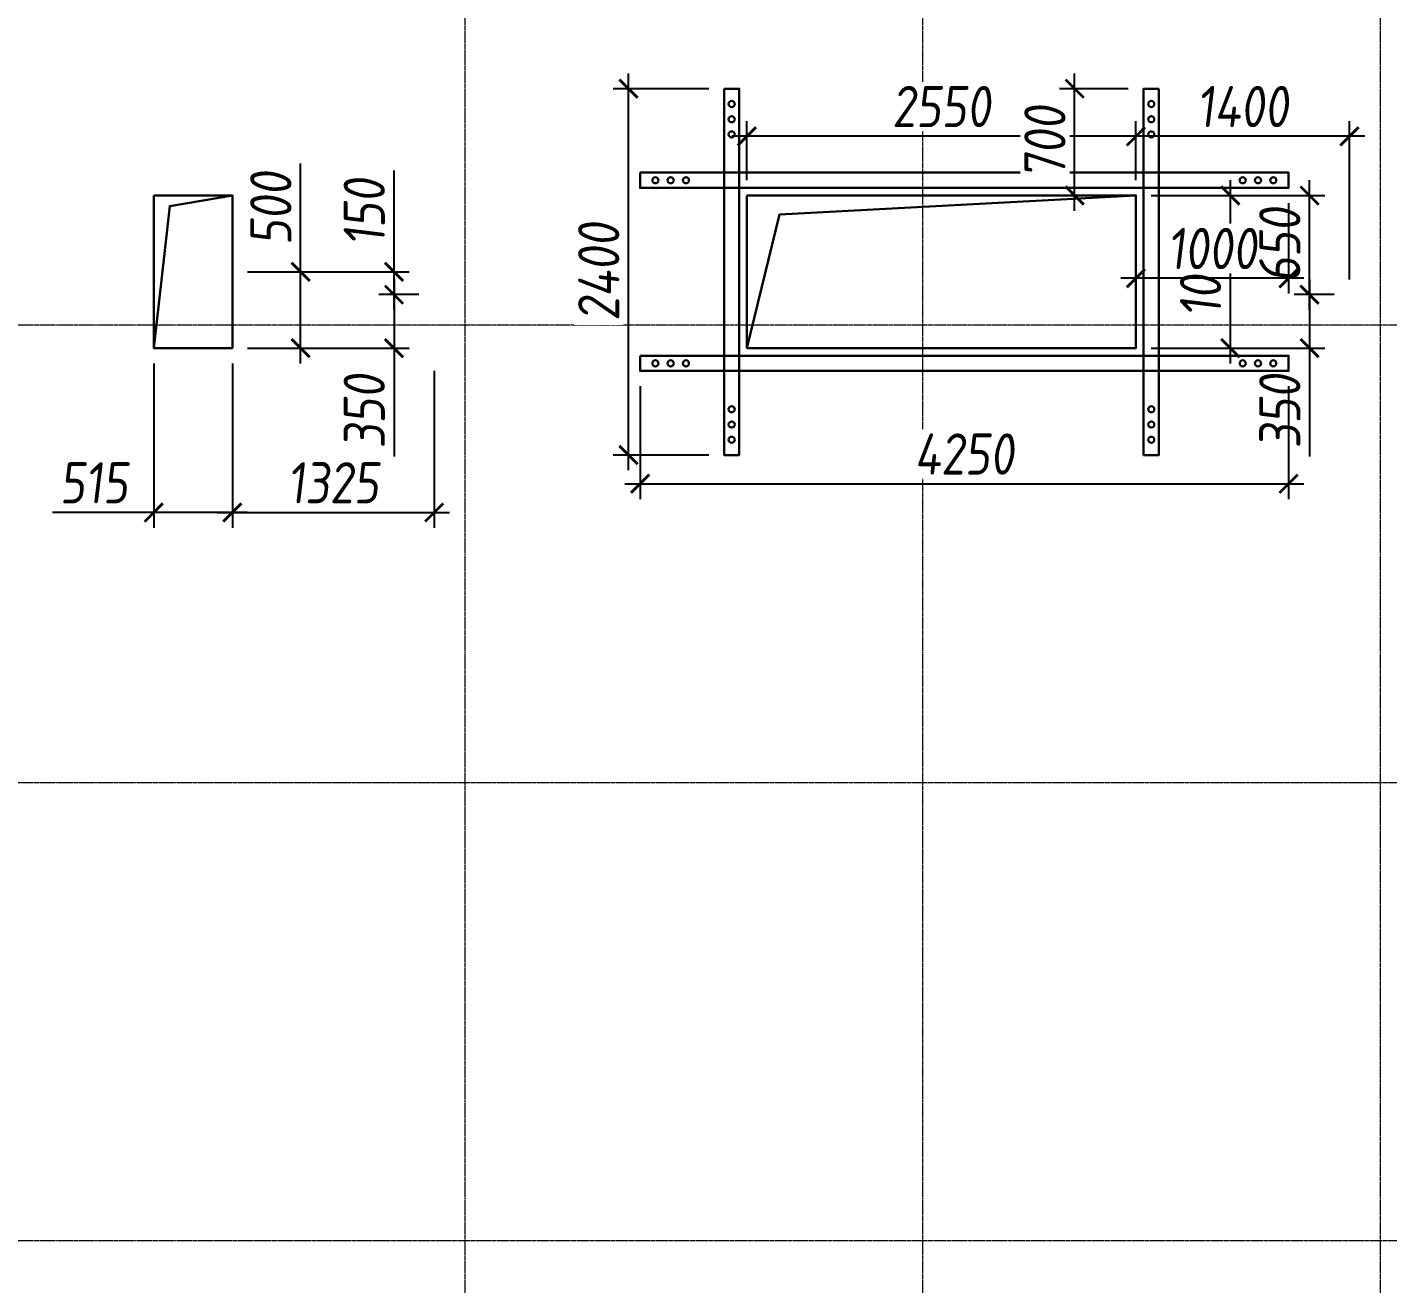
# Model space of a CAD drawing. Header units: millimetres. Extents: x -233751 to 529254, y -907864 to 285890.
# Drawn here: x -80163 to -71245, y -87681 to -79447 of the extents above; entities that cross this region are included whole.
import ezdxf

# ---------------------------------------------------------------- set-up
doc = ezdxf.new("R2010")
doc.units = ezdxf.units.MM
doc.linetypes.add('осевая', pattern=[2, 1.25, -0.25, 0.25, -0.25])
doc.layers.get('0').update_dxf_attribs({"lineweight": 30})
doc.layers.get('Defpoints').update_dxf_attribs({"lineweight": 0})
for name, color, linetype, lineweight in [('КР_Металл', 3, 'Continuous', 30), ('КР_Новые отверстия', 5, 'Continuous', 30), ('КР_Оси', 7, 'Continuous', 5), ('КР_Размеры отверстия', 7, 'Continuous', 5), ('КР_Размеры усиление', 1, 'Continuous', 5)]:
    doc.layers.add(name, color=color, linetype=linetype, lineweight=lineweight)
doc.styles.add('ISOCPEUR', font='isocpeur.ttf', dxfattribs={"width": 0.85, "oblique": 7})
doc.dimstyles.new('R_100', dxfattribs={"dimtxt": 270, "dimasz": 120, "dimexe": 100, "dimexo": 100, "dimgap": 60, "dimtad": 1, "dimdec": 0, "dimrnd": 5, "dimzin": 0, "dimdsep": 46, "dimtxsty": 'ISOCPEUR', "dimblk": 'ARCHTICK', "dimcen": 0, "dimdle": 100, "dimclrd": 256, "dimclre": 256, "dimclrt": 256, "dimadec": 0, "dimazin": 0, "dimtfac": 2, "dimtdec": 0, "dimtmove": 0, "dimatfit": 3, "dimfxl": 1, "dimtvp": 3, "dimtfill": 1, "dimtolj": 1, "dimtzin": 0, "dimarcsym": 0})

# ---------------------------------------------------------------- blocks, each defined once
blk = doc.blocks.new('*U2151')
at = {"color": 0, "linetype": 'ByBlock', "lineweight": -2, "ltscale": 10}
blk.add_line((0, 0), (-71486.9, 0), dxfattribs=at)
blk = doc.blocks.new('*U2152')
at = {"color": 0, "linetype": 'ByBlock', "lineweight": -2, "ltscale": 10}
blk.add_line((0, 0), (-71486.9, 0), dxfattribs=at)
blk = doc.blocks.new('*U2153')
at = {"color": 0, "linetype": 'ByBlock', "lineweight": -2, "ltscale": 10}
blk.add_line((0, 0), (-71486.9, 0), dxfattribs=at)
blk = doc.blocks.new('*U2159')
at = {"color": 0, "linetype": 'ByBlock', "lineweight": -2, "ltscale": 10}
blk.add_line((0, 0), (0, -53277.8), dxfattribs=at)
blk = doc.blocks.new('*U2160')
at = {"color": 0, "linetype": 'ByBlock', "lineweight": -2, "ltscale": 10}
blk.add_line((0, 0), (0, -53277.8), dxfattribs=at)
blk = doc.blocks.new('*U2161')
at = {"color": 0, "linetype": 'ByBlock', "lineweight": -2, "ltscale": 10}
blk.add_line((0, 0), (0, -53277.8), dxfattribs=at)
blk = doc.blocks.new('_ArchTick')
at = {"color": 0, "linetype": 'ByBlock', "const_width": 0.15}
blk.add_lwpolyline([(-0.5, -0.5), (0.5, 0.5)], dxfattribs=at)
blk = doc.blocks.new('*D1184')
at = {"layer": 'Defpoints', "color": 0, "transparency": 16777216}
for p in [(-79333.9, -81549.6), (-78818.6, -81549.6), (-79333.9, -82627)]:
    blk.add_point(p, dxfattribs=at)
at = {"layer": 'КР_Размеры отверстия', "lineweight": -2, "transparency": 16777216}
for p, q in [((-79333.9, -81649.6), (-79333.9, -82727)), ((-78818.6, -81649.6), (-78818.6, -82727)), ((-79333.9, -82627), (-79997.2, -82627)), ((-78718.6, -82627), (-79333.9, -82627))]:
    blk.add_line(p, q, dxfattribs=at)
at = {"layer": 'КР_Размеры отверстия', "lineweight": -2, "transparency": 16777216, "xscale": 120, "yscale": 120, "zscale": 120, "rotation": 180}
blk.add_blockref('_ArchTick', (-79333.9, -82627), dxfattribs=at)
at = {"layer": 'КР_Размеры отверстия', "lineweight": -2, "transparency": 16777216, "xscale": 120, "yscale": 120, "zscale": 120}
blk.add_blockref('_ArchTick', (-78818.6, -82627), dxfattribs=at)
at = {"layer": 'КР_Размеры отверстия', "transparency": 16777216, "insert": (-79725.5, -82432), "char_height": 270, "attachment_point": 5, "style": 'ISOCPEUR', "bg_fill": 3, "box_fill_scale": 1.1, "bg_fill_color": 256, "bg_fill_true_color": 13158600, "bg_fill_transparency": 0}
blk.add_mtext('\\A1;515', dxfattribs=at)
blk = doc.blocks.new('*D1185')
at = {"layer": 'Defpoints', "color": 0, "transparency": 16777216}
for p in [(-78818.6, -81549.6), (-77495.8, -81599.3), (-77495.8, -82627)]:
    blk.add_point(p, dxfattribs=at)
at = {"layer": 'КР_Размеры отверстия', "lineweight": -2, "transparency": 16777216}
for p, q in [((-78818.6, -81649.6), (-78818.6, -82727)), ((-77495.8, -81699.3), (-77495.8, -82727)), ((-78918.6, -82627), (-77395.8, -82627))]:
    blk.add_line(p, q, dxfattribs=at)
at = {"layer": 'КР_Размеры отверстия', "lineweight": -2, "transparency": 16777216, "xscale": 120, "yscale": 120, "zscale": 120, "rotation": 180}
blk.add_blockref('_ArchTick', (-78818.6, -82627), dxfattribs=at)
at = {"layer": 'КР_Размеры отверстия', "lineweight": -2, "transparency": 16777216, "xscale": 120, "yscale": 120, "zscale": 120}
blk.add_blockref('_ArchTick', (-77495.8, -82627), dxfattribs=at)
at = {"layer": 'КР_Размеры отверстия', "transparency": 16777216, "insert": (-78157.2, -82432), "char_height": 270, "attachment_point": 5, "style": 'ISOCPEUR', "bg_fill": 3, "box_fill_scale": 1.1, "bg_fill_color": 256, "bg_fill_true_color": 13158600, "bg_fill_transparency": 0}
blk.add_mtext('\\A1;1325', dxfattribs=at)
blk = doc.blocks.new('*D1186')
at = {"layer": 'Defpoints', "color": 0, "transparency": 16777216}
for p in [(-78818.6, -81049.7), (-78371.6, -81049.7), (-78818.6, -81549.6)]:
    blk.add_point(p, dxfattribs=at)
at = {"layer": 'КР_Размеры отверстия', "lineweight": -2, "transparency": 16777216}
for p, q in [((-78371.6, -81049.7), (-78371.6, -80340.5)), ((-78718.6, -81049.7), (-78271.6, -81049.7)), ((-78371.6, -81649.6), (-78371.6, -81049.7)), ((-78718.6, -81549.6), (-78271.6, -81549.6))]:
    blk.add_line(p, q, dxfattribs=at)
at = {"layer": 'КР_Размеры отверстия', "lineweight": -2, "transparency": 16777216, "xscale": 120, "yscale": 120, "zscale": 120}
for p, rotation in [((-78371.6, -81049.7), 90), ((-78371.6, -81549.6), 270)]:
    blk.add_blockref('_ArchTick', p, dxfattribs=dict(at, rotation=rotation))
at = {"layer": 'КР_Размеры отверстия', "transparency": 16777216, "insert": (-78566.6, -80635.1), "char_height": 270, "attachment_point": 5, "rotation": 90, "style": 'ISOCPEUR', "bg_fill": 3, "box_fill_scale": 1.1, "bg_fill_color": 256, "bg_fill_true_color": 13158600, "bg_fill_transparency": 0}
blk.add_mtext('\\A1;500', dxfattribs=at)
blk = doc.blocks.new('*D1187')
at = {"layer": 'Defpoints', "color": 0, "transparency": 16777216}
for p in [(-78818.6, -81049.7), (-77759.1, -81049.7), (-77495.8, -81199.3)]:
    blk.add_point(p, dxfattribs=at)
at = {"layer": 'КР_Размеры отверстия', "lineweight": -2, "transparency": 16777216}
for p, q in [((-77759.1, -81049.7), (-77759.1, -80386.4)), ((-78718.6, -81049.7), (-77659.1, -81049.7)), ((-77759.1, -81299.3), (-77759.1, -81049.7)), ((-77595.8, -81199.3), (-77859.1, -81199.3))]:
    blk.add_line(p, q, dxfattribs=at)
at = {"layer": 'КР_Размеры отверстия', "lineweight": -2, "transparency": 16777216, "xscale": 120, "yscale": 120, "zscale": 120}
for p, rotation in [((-77759.1, -81049.7), 90), ((-77759.1, -81199.3), 270)]:
    blk.add_blockref('_ArchTick', p, dxfattribs=dict(at, rotation=rotation))
at = {"layer": 'КР_Размеры отверстия', "transparency": 16777216, "insert": (-77954.1, -80658), "char_height": 270, "attachment_point": 5, "rotation": 90, "style": 'ISOCPEUR', "bg_fill": 3, "box_fill_scale": 1.1, "bg_fill_color": 256, "bg_fill_true_color": 13158600, "bg_fill_transparency": 0}
blk.add_mtext('\\A1;150', dxfattribs=at)
blk = doc.blocks.new('*D1147')
at = {"layer": 'Defpoints', "color": 0, "transparency": 16777216}
for p in [(-77495.8, -81199.3), (-78818.6, -81549.6), (-77759.1, -81549.6)]:
    blk.add_point(p, dxfattribs=at)
at = {"layer": 'КР_Размеры отверстия', "lineweight": -2, "transparency": 16777216}
for p, q in [((-77759.1, -81099.3), (-77759.1, -81549.6)), ((-77595.8, -81199.3), (-77859.1, -81199.3)), ((-78718.6, -81549.6), (-77659.1, -81549.6)), ((-77759.1, -81549.6), (-77759.1, -82258.8))]:
    blk.add_line(p, q, dxfattribs=at)
at = {"layer": 'КР_Размеры отверстия', "lineweight": -2, "transparency": 16777216, "xscale": 120, "yscale": 120, "zscale": 120}
for p, rotation in [((-77759.1, -81199.3), 90), ((-77759.1, -81549.6), 270)]:
    blk.add_blockref('_ArchTick', p, dxfattribs=dict(at, rotation=rotation))
at = {"layer": 'КР_Размеры отверстия', "transparency": 16777216, "insert": (-77954.1, -81964.2), "char_height": 270, "attachment_point": 5, "rotation": 90, "style": 'ISOCPEUR', "bg_fill": 3, "box_fill_scale": 1.1, "bg_fill_color": 256, "bg_fill_true_color": 13158600, "bg_fill_transparency": 0}
blk.add_mtext('\\A1;350', dxfattribs=at)
blk = doc.blocks.new('*D1162')
at = {"layer": 'Defpoints', "color": 0, "transparency": 16777216}
for p in [(-72895.8, -80549.7), (-72895.8, -81549.6), (-72277.5, -81549.6)]:
    blk.add_point(p, dxfattribs=at)
at = {"layer": 'КР_Размеры отверстия', "lineweight": -2, "transparency": 16777216}
for p, q in [((-72277.5, -80449.7), (-72277.5, -81649.6)), ((-72795.8, -80549.7), (-72177.5, -80549.7)), ((-72795.8, -81549.6), (-72177.5, -81549.6))]:
    blk.add_line(p, q, dxfattribs=at)
at = {"layer": 'КР_Размеры отверстия', "lineweight": -2, "transparency": 16777216, "xscale": 120, "yscale": 120, "zscale": 120}
for p, rotation in [((-72277.5, -80549.7), 90), ((-72277.5, -81549.6), 270)]:
    blk.add_blockref('_ArchTick', p, dxfattribs=dict(at, rotation=rotation))
at = {"layer": 'КР_Размеры отверстия', "transparency": 16777216, "insert": (-72472.5, -81049.7), "char_height": 270, "attachment_point": 5, "rotation": 90, "style": 'ISOCPEUR', "bg_fill": 3, "box_fill_scale": 1.1, "bg_fill_color": 256, "bg_fill_true_color": 13158600, "bg_fill_transparency": 0}
blk.add_mtext('\\A1;1000', dxfattribs=at)
blk = doc.blocks.new('*D1163')
at = {"layer": 'Defpoints', "color": 0, "transparency": 16777216}
for p in [(-72895.8, -80549.7), (-71757.9, -80549.7), (-71495.8, -81199.3)]:
    blk.add_point(p, dxfattribs=at)
at = {"layer": 'КР_Размеры отверстия', "lineweight": -2, "transparency": 16777216}
for p, q in [((-71757.9, -81299.3), (-71757.9, -80449.7)), ((-72795.8, -80549.7), (-71657.9, -80549.7)), ((-71595.8, -81199.3), (-71857.9, -81199.3))]:
    blk.add_line(p, q, dxfattribs=at)
at = {"layer": 'КР_Размеры отверстия', "lineweight": -2, "transparency": 16777216, "xscale": 120, "yscale": 120, "zscale": 120}
for p, rotation in [((-71757.9, -80549.7), 90), ((-71757.9, -81199.3), 270)]:
    blk.add_blockref('_ArchTick', p, dxfattribs=dict(at, rotation=rotation))
at = {"layer": 'КР_Размеры отверстия', "transparency": 16777216, "insert": (-71952.9, -80874.5), "char_height": 270, "attachment_point": 5, "rotation": 90, "style": 'ISOCPEUR', "bg_fill": 3, "box_fill_scale": 1.1, "bg_fill_color": 256, "bg_fill_true_color": 13158600, "bg_fill_transparency": 0}
blk.add_mtext('\\A1;650', dxfattribs=at)
blk = doc.blocks.new('*D1144')
at = {"layer": 'Defpoints', "color": 0, "transparency": 16777216}
for p in [(-71495.8, -81199.3), (-72895.8, -81549.6), (-71757.9, -81549.6)]:
    blk.add_point(p, dxfattribs=at)
at = {"layer": 'КР_Размеры отверстия', "lineweight": -2, "transparency": 16777216}
for p, q in [((-71757.9, -81099.3), (-71757.9, -81549.6)), ((-71595.8, -81199.3), (-71857.9, -81199.3)), ((-72795.8, -81549.6), (-71657.9, -81549.6)), ((-71757.9, -81549.6), (-71757.9, -82258.8))]:
    blk.add_line(p, q, dxfattribs=at)
at = {"layer": 'КР_Размеры отверстия', "lineweight": -2, "transparency": 16777216, "xscale": 120, "yscale": 120, "zscale": 120}
for p, rotation in [((-71757.9, -81199.3), 90), ((-71757.9, -81549.6), 270)]:
    blk.add_blockref('_ArchTick', p, dxfattribs=dict(at, rotation=rotation))
at = {"layer": 'КР_Размеры отверстия', "transparency": 16777216, "insert": (-71952.9, -81964.2), "char_height": 270, "attachment_point": 5, "rotation": 90, "style": 'ISOCPEUR', "bg_fill": 3, "box_fill_scale": 1.1, "bg_fill_color": 256, "bg_fill_true_color": 13158600, "bg_fill_transparency": 0}
blk.add_mtext('\\A1;350', dxfattribs=at)
blk = doc.blocks.new('*D1177')
at = {"layer": 'Defpoints', "color": 0, "transparency": 16777216}
for p in [(-72895.8, -80161.8), (-72895.8, -80549.7), (-71495.8, -81199.3)]:
    blk.add_point(p, dxfattribs=at)
at = {"layer": 'КР_Размеры отверстия', "lineweight": -2, "transparency": 16777216}
for p, q in [((-72895.8, -80449.7), (-72895.8, -80061.8)), ((-71495.8, -81099.3), (-71495.8, -80061.8)), ((-71395.8, -80161.8), (-72995.8, -80161.8))]:
    blk.add_line(p, q, dxfattribs=at)
at = {"layer": 'КР_Размеры отверстия', "lineweight": -2, "transparency": 16777216, "xscale": 120, "yscale": 120, "zscale": 120, "rotation": 180}
blk.add_blockref('_ArchTick', (-72895.8, -80161.8), dxfattribs=at)
at = {"layer": 'КР_Размеры отверстия', "lineweight": -2, "transparency": 16777216, "xscale": 120, "yscale": 120, "zscale": 120}
blk.add_blockref('_ArchTick', (-71495.8, -80161.8), dxfattribs=at)
at = {"layer": 'КР_Размеры отверстия', "transparency": 16777216, "insert": (-72195.8, -79966.8), "char_height": 270, "attachment_point": 5, "style": 'ISOCPEUR', "bg_fill": 3, "box_fill_scale": 1.1, "bg_fill_color": 256, "bg_fill_true_color": 13158600, "bg_fill_transparency": 0}
blk.add_mtext('\\A1;1400', dxfattribs=at)
blk = doc.blocks.new('*D1178')
at = {"layer": 'Defpoints', "color": 0, "transparency": 16777216}
for p in [(-75445.8, -80161.8), (-75445.8, -80549.7), (-72895.8, -80549.7)]:
    blk.add_point(p, dxfattribs=at)
at = {"layer": 'КР_Размеры отверстия', "lineweight": -2, "transparency": 16777216}
for p, q in [((-75445.8, -80449.7), (-75445.8, -80061.8)), ((-72895.8, -80449.7), (-72895.8, -80061.8)), ((-72795.8, -80161.8), (-75545.8, -80161.8))]:
    blk.add_line(p, q, dxfattribs=at)
at = {"layer": 'КР_Размеры отверстия', "lineweight": -2, "transparency": 16777216, "xscale": 120, "yscale": 120, "zscale": 120, "rotation": 180}
blk.add_blockref('_ArchTick', (-75445.8, -80161.8), dxfattribs=at)
at = {"layer": 'КР_Размеры отверстия', "lineweight": -2, "transparency": 16777216, "xscale": 120, "yscale": 120, "zscale": 120}
blk.add_blockref('_ArchTick', (-72895.8, -80161.8), dxfattribs=at)
at = {"layer": 'КР_Размеры отверстия', "transparency": 16777216, "insert": (-74170.8, -79966.8), "char_height": 270, "attachment_point": 5, "style": 'ISOCPEUR', "bg_fill": 3, "box_fill_scale": 1.1, "bg_fill_color": 256, "bg_fill_true_color": 13158600, "bg_fill_transparency": 0}
blk.add_mtext('\\A1;2550', dxfattribs=at)
blk = doc.blocks.new('*D1347')
at = {"layer": 'Defpoints', "color": 0, "transparency": 16777216}
for p in [(-76145.8, -81699.6), (-71895.8, -81699.6), (-71895.8, -82438.6)]:
    blk.add_point(p, dxfattribs=at)
at = {"layer": 'КР_Размеры усиление', "lineweight": -2, "transparency": 16777216}
for p, q in [((-76145.8, -81799.6), (-76145.8, -82538.6)), ((-71895.8, -81799.6), (-71895.8, -82538.6)), ((-76245.8, -82438.6), (-71795.8, -82438.6))]:
    blk.add_line(p, q, dxfattribs=at)
at = {"layer": 'КР_Размеры усиление', "lineweight": -2, "transparency": 16777216, "xscale": 120, "yscale": 120, "zscale": 120, "rotation": 180}
blk.add_blockref('_ArchTick', (-76145.8, -82438.6), dxfattribs=at)
at = {"layer": 'КР_Размеры усиление', "lineweight": -2, "transparency": 16777216, "xscale": 120, "yscale": 120, "zscale": 120}
blk.add_blockref('_ArchTick', (-71895.8, -82438.6), dxfattribs=at)
at = {"layer": 'КР_Размеры усиление', "transparency": 16777216, "insert": (-74020.8, -82243.6), "char_height": 270, "attachment_point": 5, "style": 'ISOCPEUR', "bg_fill": 3, "box_fill_scale": 1.1, "bg_fill_color": 256, "bg_fill_true_color": 13158600, "bg_fill_transparency": 0}
blk.add_mtext('\\A1;4250', dxfattribs=at)
blk = doc.blocks.new('*D1340')
at = {"layer": 'Defpoints', "color": 0, "transparency": 16777216}
for p in [(-76222.3, -79849.7), (-75595.8, -79849.7), (-75595.8, -82250.3)]:
    blk.add_point(p, dxfattribs=at)
at = {"layer": 'КР_Размеры усиление', "color": 3, "lineweight": -2, "transparency": 16777216}
for p, q in [((-76222.3, -82350.3), (-76222.3, -79749.7)), ((-75695.8, -79849.7), (-76322.3, -79849.7)), ((-75695.8, -82250.3), (-76322.3, -82250.3))]:
    blk.add_line(p, q, dxfattribs=at)
at = {"layer": 'КР_Размеры усиление', "color": 3, "lineweight": -2, "transparency": 16777216, "xscale": 120, "yscale": 120, "zscale": 120}
for p, rotation in [((-76222.3, -79849.7), 90), ((-76222.3, -82250.3), 270)]:
    blk.add_blockref('_ArchTick', p, dxfattribs=dict(at, rotation=rotation))
at = {"layer": 'КР_Размеры усиление', "color": 3, "transparency": 16777216, "insert": (-76417.3, -81050), "char_height": 270, "attachment_point": 5, "rotation": 90, "style": 'ISOCPEUR', "bg_fill": 3, "box_fill_scale": 1.1, "bg_fill_color": 256, "bg_fill_true_color": 13158600, "bg_fill_transparency": 0}
blk.add_mtext('\\A1;2400', dxfattribs=at)
blk = doc.blocks.new('*D1353')
at = {"layer": 'Defpoints', "color": 0, "transparency": 16777216}
for p in [(-71895.8, -80499.6), (-72895.8, -80549.4), (-72895.8, -81092.2)]:
    blk.add_point(p, dxfattribs=at)
at = {"layer": 'КР_Размеры усиление', "lineweight": -2, "transparency": 16777216}
for p, q in [((-71895.8, -80599.6), (-71895.8, -81192.2)), ((-72895.8, -80649.4), (-72895.8, -81192.2)), ((-71795.8, -81092.2), (-72995.8, -81092.2))]:
    blk.add_line(p, q, dxfattribs=at)
at = {"layer": 'КР_Размеры усиление', "lineweight": -2, "transparency": 16777216, "xscale": 120, "yscale": 120, "zscale": 120, "rotation": 180}
blk.add_blockref('_ArchTick', (-72895.8, -81092.2), dxfattribs=at)
at = {"layer": 'КР_Размеры усиление', "lineweight": -2, "transparency": 16777216, "xscale": 120, "yscale": 120, "zscale": 120}
blk.add_blockref('_ArchTick', (-71895.8, -81092.2), dxfattribs=at)
at = {"layer": 'КР_Размеры усиление', "transparency": 16777216, "insert": (-72395.8, -80897.2), "char_height": 270, "attachment_point": 5, "style": 'ISOCPEUR', "bg_fill": 3, "box_fill_scale": 1.1, "bg_fill_color": 256, "bg_fill_true_color": 13158600, "bg_fill_transparency": 0}
blk.add_mtext('\\A1;1000', dxfattribs=at)
blk = doc.blocks.new('*D1354')
at = {"layer": 'Defpoints', "color": 0, "transparency": 16777216}
for p in [(-73297.6, -79849.7), (-72845.8, -79849.7), (-72895.8, -80549.4)]:
    blk.add_point(p, dxfattribs=at)
at = {"layer": 'КР_Размеры усиление', "color": 3, "lineweight": -2, "transparency": 16777216}
for p, q in [((-73297.6, -80649.4), (-73297.6, -79749.7)), ((-72945.8, -79849.7), (-73397.6, -79849.7)), ((-72995.8, -80549.4), (-73397.6, -80549.4))]:
    blk.add_line(p, q, dxfattribs=at)
at = {"layer": 'КР_Размеры усиление', "color": 3, "lineweight": -2, "transparency": 16777216, "xscale": 120, "yscale": 120, "zscale": 120}
for p, rotation in [((-73297.6, -79849.7), 90), ((-73297.6, -80549.4), 270)]:
    blk.add_blockref('_ArchTick', p, dxfattribs=dict(at, rotation=rotation))
at = {"layer": 'КР_Размеры усиление', "color": 3, "transparency": 16777216, "insert": (-73492.6, -80199.5), "char_height": 270, "attachment_point": 5, "rotation": 90, "style": 'ISOCPEUR', "bg_fill": 3, "box_fill_scale": 1.1, "bg_fill_color": 256, "bg_fill_true_color": 13158600, "bg_fill_transparency": 0}
blk.add_mtext('\\A1;700', dxfattribs=at)

msp = doc.modelspace()

# ---------------------------------------------------------------- linework, layer by layer
at = {"layer": 'КР_Металл', "color": 1}
for centre in [(-76045.8, -80449.6), (-75945.8, -80449.6), (-75845.8, -80449.6), (-76045.8, -81649.6), (-75945.8, -81649.6), (-75845.8, -81649.6)]:
    msp.add_circle(centre, 20, dxfattribs=at)
at = {"layer": 'КР_Новые отверстия'}
for points in [[(-79333.9, -80549.4), (-78818.6, -80549.4), (-78818.6, -81549.3), (-79333.9, -81549.3)], [(-75445.8, -80549.4), (-72895.8, -80549.4), (-72895.8, -81549.3), (-75445.8, -81549.3)]]:
    msp.add_lwpolyline(points, close=True, dxfattribs=at)
for points in [[(-79333.9, -81549.3), (-79229.2, -80618.7), (-78818.6, -80549.4)], [(-75445.8, -81549.3), (-75231.9, -80674), (-72895.8, -80549.4)]]:
    msp.add_lwpolyline(points, dxfattribs=at)

# ---------------------------------------------------------------- block references
at = {"layer": 'КР_Оси', "linetype": 'осевая'}
for name, p in [('*U2159', (-77294.5, -65636.9)), ('*U2160', (-74294.5, -65636.9)), ('*U2161', (-71294.5, -65636.9)), ('*U2153', (-15166.2, -81399.3)), ('*U2152', (-15166.2, -84399.3)), ('*U2151', (-15166.2, -87399.3))]:
    msp.add_blockref(name, p, dxfattribs=at)

# ---------------------------------------------------------------- next in the draw order: dimensions: what is measured, and where the dimension line sits
at = {"layer": 'КР_Размеры отверстия'}
dim = msp.add_linear_dim(base=(-72277.5, -81549.6), p1=(-72895.8, -80549.7), p2=(-72895.8, -81549.6), angle=90, dimstyle='R_100', override={"dimpost": '\\X'}, dxfattribs=at)
dim.commit()
dim.dimension.update_dxf_attribs({"geometry": '*D1162', "text_midpoint": (-72472.5, -81049.7)})
dim = msp.add_linear_dim(base=(-79333.9, -82627), p1=(-78818.6, -81549.6), p2=(-79333.9, -81549.6), dimstyle='R_100', override={"dimpost": '\\X'}, dxfattribs=at)
dim.commit()
dim.dimension.update_dxf_attribs({"geometry": '*D1184', "text_midpoint": (-79725.5, -82432)})

# ---------------------------------------------------------------- next in the draw order: dimensions: what is measured, and where the dimension line sits
dim = msp.add_linear_dim(base=(-71757.9, -80549.7), p1=(-71495.8, -81199.3), p2=(-72895.8, -80549.7), angle=90, dimstyle='R_100', override={"dimpost": '\\X'}, dxfattribs=at)
dim.commit()
dim.dimension.update_dxf_attribs({"geometry": '*D1163', "text_midpoint": (-71952.9, -80874.5)})
dim = msp.add_linear_dim(base=(-77495.8, -82627), p1=(-78818.6, -81549.6), p2=(-77495.8, -81599.3), dimstyle='R_100', override={"dimpost": '\\X'}, dxfattribs=at)
dim.commit()
dim.dimension.update_dxf_attribs({"geometry": '*D1185', "text_midpoint": (-78157.2, -82432)})

# ---------------------------------------------------------------- next in the draw order: dimensions: what is measured, and where the dimension line sits
for base, p1, p2, picture, middle in [((-78371.6, -81049.7), (-78818.6, -81549.6), (-78818.6, -81049.7), '*D1186', (-78566.6, -80635.1)), ((-71757.9, -81549.6), (-71495.8, -81199.3), (-72895.8, -81549.6), '*D1144', (-71952.9, -81964.2))]:
    dim = msp.add_linear_dim(base=base, p1=p1, p2=p2, angle=90, dimstyle='R_100', override={"dimpost": '\\X'}, dxfattribs=at)
    dim.commit()
    dim.dimension.update_dxf_attribs({"geometry": picture, "text_midpoint": middle})

# ---------------------------------------------------------------- next in the draw order: linework, layer by layer
at = {"layer": 'КР_Металл', "color": 1}
msp.add_lwpolyline([(-76145.8, -81599.6), (-76145.8, -81699.6), (-71895.8, -81699.6), (-71895.8, -81599.6)], close=True, dxfattribs=at)
for centre in [(-72195.8, -81649.6), (-72095.8, -81649.6), (-71995.8, -81649.6)]:
    msp.add_circle(centre, 20, dxfattribs=at)

# ---------------------------------------------------------------- next in the draw order: dimensions: what is measured, and where the dimension line sits
at = {"layer": 'КР_Размеры отверстия'}
dim = msp.add_linear_dim(base=(-72895.8, -80161.8), p1=(-71495.8, -81199.3), p2=(-72895.8, -80549.7), dimstyle='R_100', override={"dimpost": '\\X'}, dxfattribs=at)
dim.commit()
dim.dimension.update_dxf_attribs({"geometry": '*D1177', "text_midpoint": (-72195.8, -79966.8)})
dim = msp.add_linear_dim(base=(-77759.1, -81049.7), p1=(-77495.8, -81199.3), p2=(-78818.6, -81049.7), angle=90, dimstyle='R_100', override={"dimpost": '\\X'}, dxfattribs=at)
dim.commit()
dim.dimension.update_dxf_attribs({"geometry": '*D1187', "text_midpoint": (-77954.1, -80658)})

# ---------------------------------------------------------------- next in the draw order: linework, layer by layer
at = {"layer": 'КР_Металл', "color": 1}
for centre in [(-72195.8, -80449.6), (-72095.8, -80449.6), (-71995.8, -80449.6)]:
    msp.add_circle(centre, 20, dxfattribs=at)

# ---------------------------------------------------------------- next in the draw order: dimensions: what is measured, and where the dimension line sits
at = {"layer": 'КР_Размеры отверстия'}
dim = msp.add_linear_dim(base=(-75445.8, -80161.8), p1=(-72895.8, -80549.7), p2=(-75445.8, -80549.7), dimstyle='R_100', override={"dimpost": '\\X'}, dxfattribs=at)
dim.commit()
dim.dimension.update_dxf_attribs({"geometry": '*D1178', "text_midpoint": (-74170.8, -79966.8)})
dim = msp.add_linear_dim(base=(-77759.1, -81549.6), p1=(-77495.8, -81199.3), p2=(-78818.6, -81549.6), angle=90, dimstyle='R_100', override={"dimpost": '\\X'}, dxfattribs=at)
dim.commit()
dim.dimension.update_dxf_attribs({"geometry": '*D1147', "text_midpoint": (-77954.1, -81964.2)})
at = {"layer": 'КР_Размеры усиление'}
dim = msp.add_linear_dim(base=(-71895.8, -82438.6), p1=(-76145.8, -81699.6), p2=(-71895.8, -81699.6), dimstyle='R_100', override={"dimpost": '\\X'}, dxfattribs=at)
dim.commit()
dim.dimension.update_dxf_attribs({"geometry": '*D1347', "text_midpoint": (-74020.8, -82243.6)})

# ---------------------------------------------------------------- next in the draw order: linework, layer by layer
at = {"layer": 'КР_Металл'}
for points in [[(-75595.8, -79849.7), (-75495.8, -79849.7), (-75495.8, -82250.3), (-75595.8, -82250.3)], [(-72745.8, -79849.7), (-72845.8, -79849.7), (-72845.8, -82250.3), (-72745.8, -82250.3)]]:
    msp.add_lwpolyline(points, close=True, dxfattribs=at)
at = {"layer": 'КР_Металл', "color": 1}
msp.add_lwpolyline([(-76145.8, -80399.6), (-76145.8, -80499.6), (-71895.8, -80499.6), (-71895.8, -80399.6)], close=True, dxfattribs=at)
at = {"layer": 'КР_Металл'}
for centre in [(-75545.8, -79949.7), (-72795.8, -79949.7), (-75545.8, -80049.7), (-72795.8, -80049.7), (-75545.8, -80149.7), (-72795.8, -80149.7), (-75545.8, -81950.3), (-72795.8, -81950.3), (-75545.8, -82050.3), (-72795.8, -82050.3), (-75545.8, -82150.3), (-72795.8, -82150.3)]:
    msp.add_circle(centre, 20, dxfattribs=at)

# ---------------------------------------------------------------- next in the draw order: dimensions: what is measured, and where the dimension line sits
at = {"layer": 'КР_Размеры усиление'}
dim = msp.add_linear_dim(base=(-76222.3, -79849.7), p1=(-75595.8, -82250.3), p2=(-75595.8, -79849.7), angle=90, dimstyle='R_100', override={"dimpost": '\\X', "dimclrd": 3, "dimclre": 3, "dimclrt": 3, "dimtmove": 1}, dxfattribs=at)
dim.commit()
dim.dimension.update_dxf_attribs({"geometry": '*D1340', "text_midpoint": (-76417.3, -81050)})
dim = msp.add_linear_dim(base=(-72895.8, -81092.2), p1=(-71895.8, -80499.6), p2=(-72895.8, -80549.4), dimstyle='R_100', override={"dimpost": '\\X'}, dxfattribs=at)
dim.commit()
dim.dimension.update_dxf_attribs({"geometry": '*D1353', "text_midpoint": (-72395.8, -80897.2)})

# ---------------------------------------------------------------- next in the draw order: dimensions: what is measured, and where the dimension line sits
dim = msp.add_linear_dim(base=(-73297.6, -79849.7), p1=(-72895.8, -80549.4), p2=(-72845.8, -79849.7), angle=90, dimstyle='R_100', override={"dimpost": '\\X', "dimclrd": 3, "dimclre": 3, "dimclrt": 3, "dimtmove": 1}, dxfattribs=at)
dim.commit()
dim.dimension.update_dxf_attribs({"geometry": '*D1354', "text_midpoint": (-73492.6, -80199.5)})

doc.saveas('drawing.dxf')
